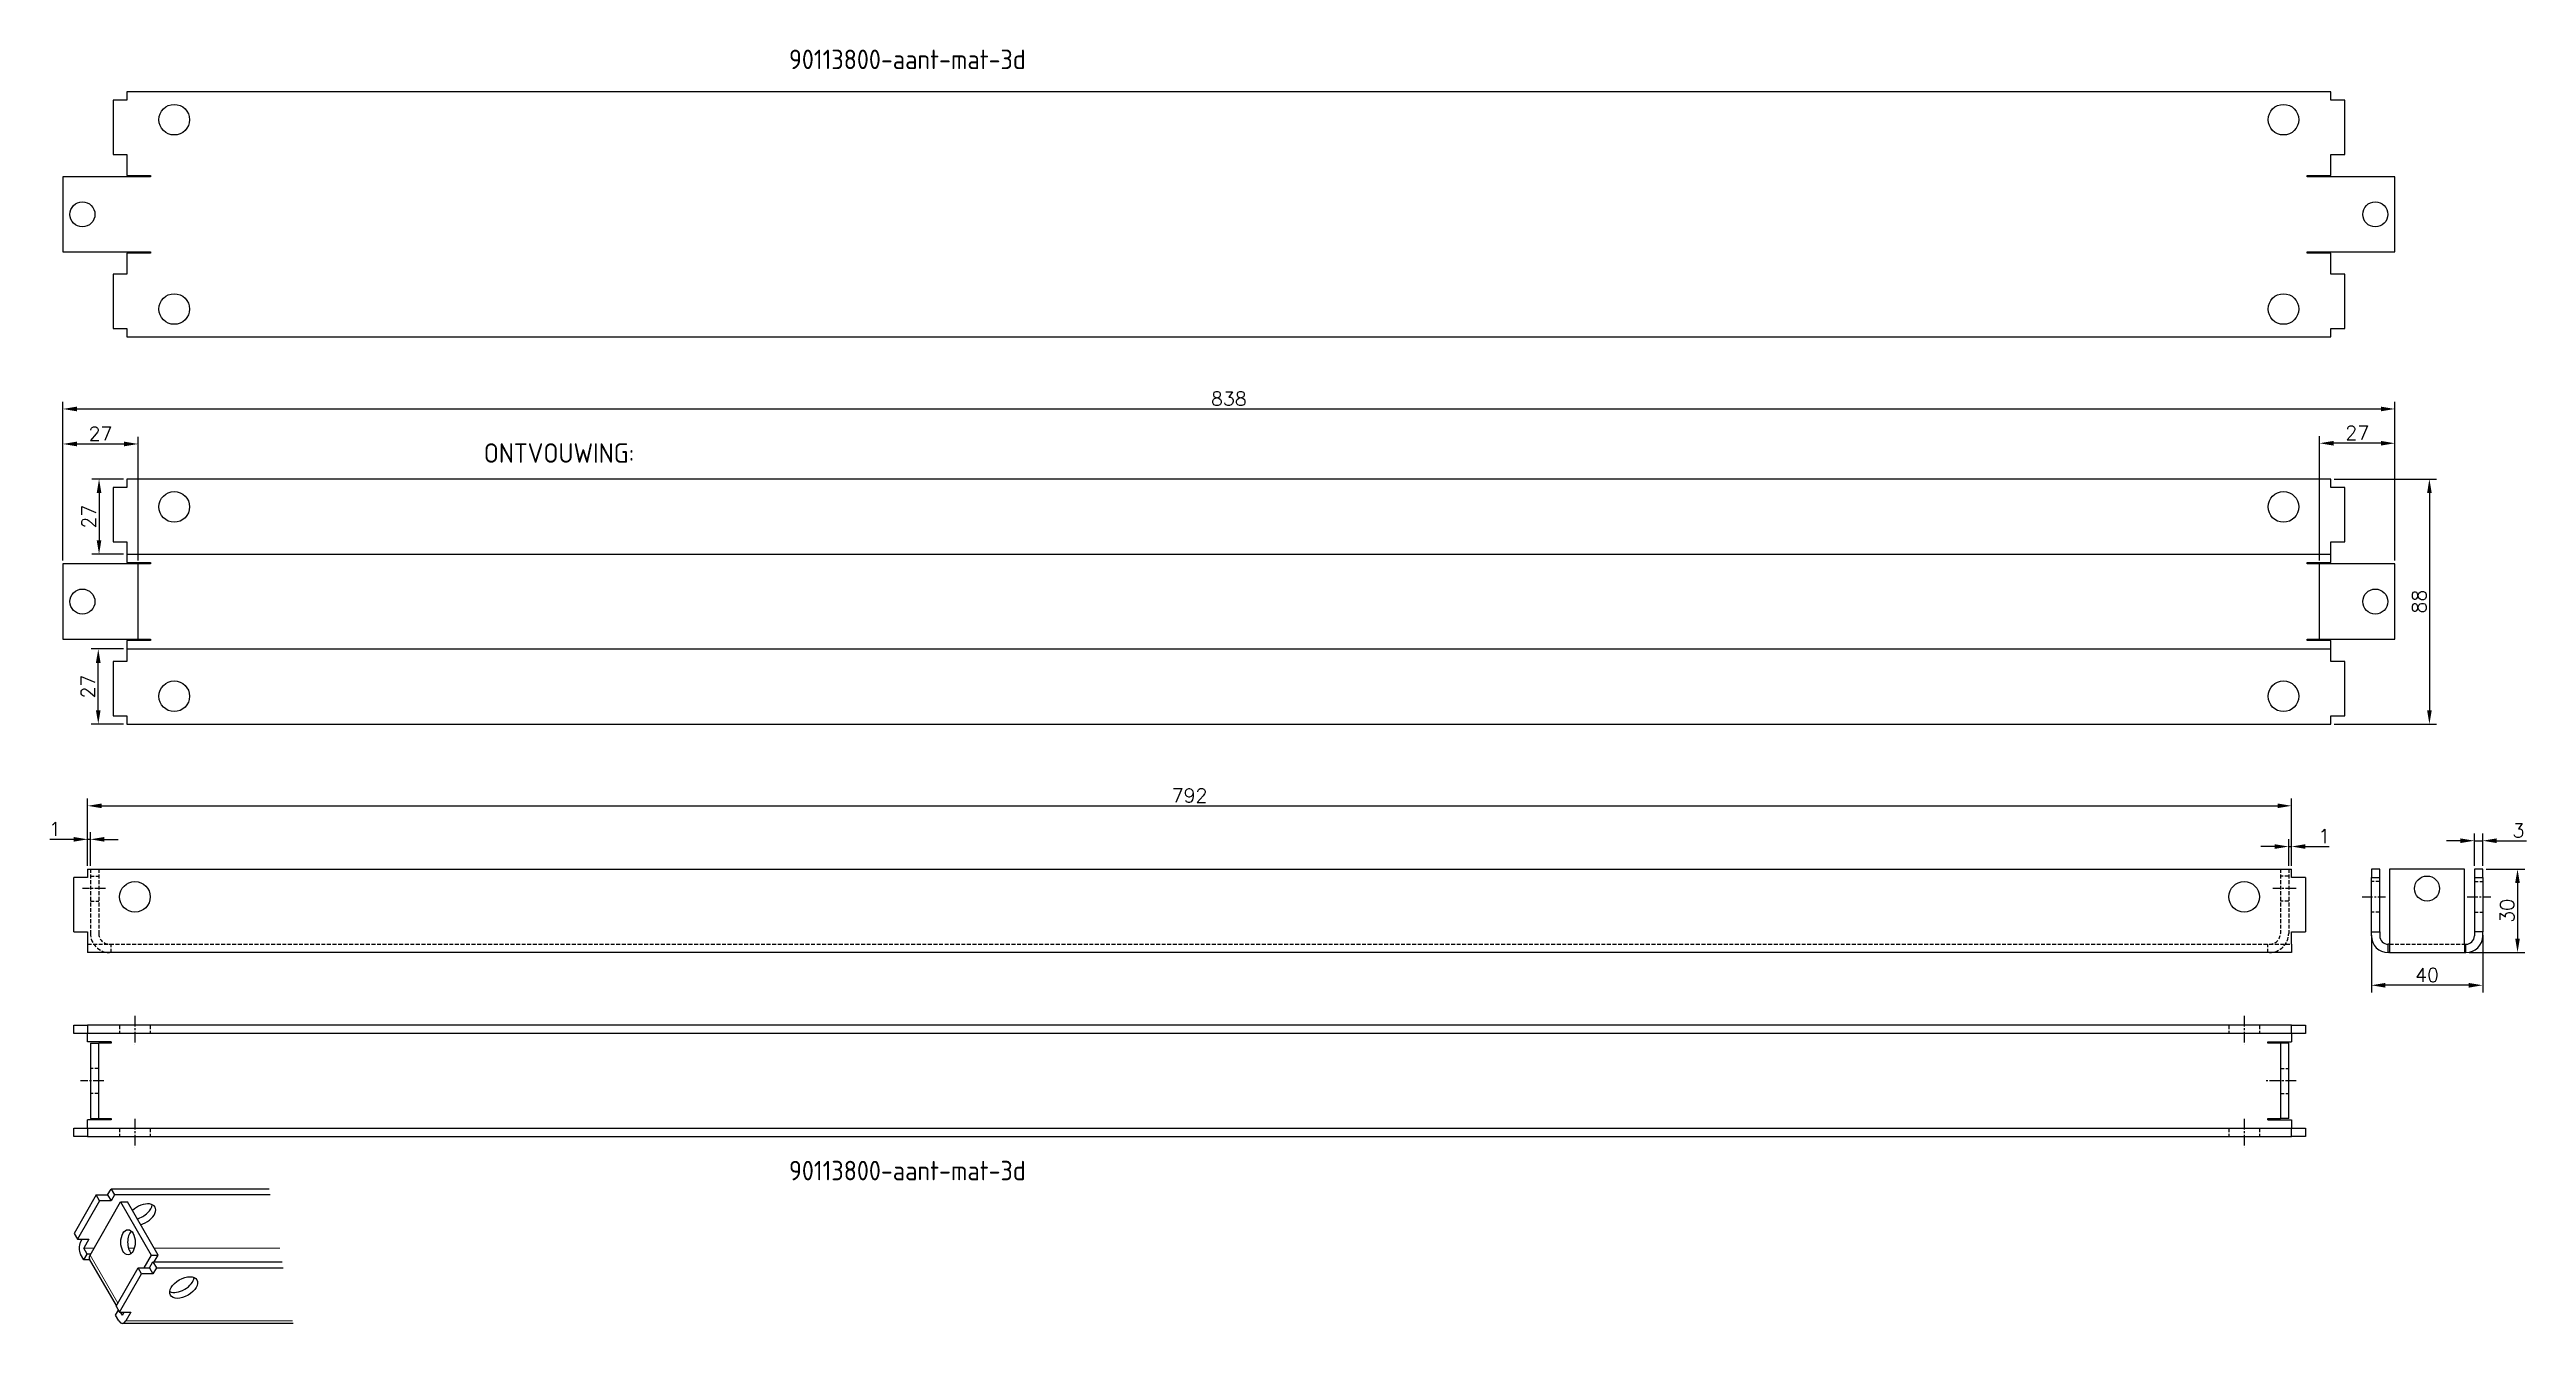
# Model space of a CAD drawing. Extents: x 3857 to 4747, y 162 to 620.
import ezdxf

# ---------------------------------------------------------------- set-up
doc = ezdxf.new("R2010")
doc.units = 0
doc.header["$LTSCALE"] = 0.2
doc.linetypes.add('Aslijn', pattern=[28.575, 19.05, -3.175, 3.175, -3.175])
doc.linetypes.add('Streeplijn', pattern=[10, 7, -3])
doc.layers.get('DEFPOINTS').update_dxf_attribs({"linetype": 'CONTINUOUS'})
for name, color, linetype in [('50VOL', 13, 'CONTINUOUS'), ('70VOL', 5, 'CONTINUOUS'), ('7A', 4, 'Aslijn'), ('AM_3', 6, 'Streeplijn'), ('BRANDLIJN', 93, 'CONTINUOUS')]:
    doc.layers.add(name, color=color, linetype=linetype)
doc.layers.add('Visible Narrow (ISO)', color=7, linetype='CONTINUOUS', lineweight=5)
doc.styles.add('ROMANS', font='romans.shx')
doc.styles.get("Standard").update_dxf_attribs({"font": 'isocp.shx'})
doc.dimstyles.new('1_OP_02$0', dxfattribs={"dimscale": 2, "dimtxt": 2.5, "dimasz": 2.5, "dimexe": 1.3, "dimexo": 0.6, "dimgap": 0.6, "dimtad": 1, "dimdec": 1, "dimdsep": 46, "dimtxsty": 'ROMANS', "dimcen": -1.5, "dimclrd": 150, "dimclre": 150, "dimclrt": 5, "dimadec": 0, "dimazin": 0, "dimtfac": 1, "dimtdec": 1, "dimtmove": 0, "dimatfit": 3, "dimfxl": 0, "dimtolj": 1, "dimtzin": 0, "dimarcsym": 0})

# ---------------------------------------------------------------- blocks, each defined once
blk = doc.blocks.new('*D2')
at = {"layer": '70VOL', "color": 150, "lineweight": -2}
for p, q in [((3870.41, 326.88), (3870.41, 350.99)), ((3875.41, 348.39), (4657.41, 348.39)), ((4662.41, 326.88), (4662.41, 350.99))]:
    blk.add_line(p, q, dxfattribs=at)
at = {"layer": '70VOL', "color": 150}
for points in [[(3875.41, 349.22), (3875.41, 347.55), (3870.41, 348.39)], [(4657.41, 349.22), (4657.41, 347.55), (4662.41, 348.39)]]:
    blk.add_solid(points, dxfattribs=at)
at = {"layer": 'DEFPOINTS', "color": 0}
for p in [(4662.41, 348.39), (3870.41, 325.68), (4662.41, 325.68)]:
    blk.add_point(p, dxfattribs=at)
at = {"layer": '70VOL', "color": 5, "insert": (4266.41, 352.09), "char_height": 5, "attachment_point": 5, "style": 'ROMANS'}
blk.add_mtext('\\A1;792', dxfattribs=at)
blk = doc.blocks.new('*D3')
at = {"layer": '70VOL', "color": 150, "lineweight": -2}
for p, q in [((4732.33, 325.68), (4746.25, 325.68)), ((4743.65, 320.68), (4743.65, 300.68)), ((4726.33, 295.68), (4746.25, 295.68))]:
    blk.add_line(p, q, dxfattribs=at)
at = {"layer": '70VOL', "color": 150}
for points in [[(4742.81, 320.68), (4744.48, 320.68), (4743.65, 325.68)], [(4742.81, 300.68), (4744.48, 300.68), (4743.65, 295.68)]]:
    blk.add_solid(points, dxfattribs=at)
at = {"layer": 'DEFPOINTS', "color": 0}
for p in [(4731.13, 325.68), (4725.13, 295.68), (4743.65, 295.68)]:
    blk.add_point(p, dxfattribs=at)
at = {"layer": '70VOL', "color": 5, "insert": (4739.95, 310.68), "char_height": 5, "attachment_point": 5, "rotation": 90, "style": 'ROMANS'}
blk.add_mtext('\\A1;30', dxfattribs=at)
blk = doc.blocks.new('*D4')
at = {"layer": '70VOL', "color": 150, "lineweight": -2}
for p, q in [((4691.13, 301.98), (4691.13, 281.33)), ((4731.13, 301.98), (4731.13, 281.33)), ((4726.13, 283.93), (4696.13, 283.93))]:
    blk.add_line(p, q, dxfattribs=at)
at = {"layer": '70VOL', "color": 150}
for points in [[(4696.13, 284.76), (4696.13, 283.09), (4691.13, 283.93)], [(4726.13, 284.76), (4726.13, 283.09), (4731.13, 283.93)]]:
    blk.add_solid(points, dxfattribs=at)
at = {"layer": 'DEFPOINTS', "color": 0}
for p in [(4691.13, 303.18), (4731.13, 303.18), (4691.13, 283.93)]:
    blk.add_point(p, dxfattribs=at)
at = {"layer": '70VOL', "color": 5, "insert": (4711.13, 287.63), "char_height": 5, "attachment_point": 5, "style": 'ROMANS'}
blk.add_mtext('\\A1;40', dxfattribs=at)
blk = doc.blocks.new('*D5')
at = {"layer": '70VOL', "color": 150, "lineweight": -2}
for p, q in [((4656.41, 333.76), (4651.41, 333.76)), ((4661.41, 326.88), (4661.41, 336.36)), ((4661.41, 333.76), (4662.41, 333.76)), ((4662.41, 326.88), (4662.41, 336.36)), ((4667.41, 333.76), (4676, 333.76))]:
    blk.add_line(p, q, dxfattribs=at)
at = {"layer": '70VOL', "color": 150}
for points in [[(4656.41, 334.59), (4656.41, 332.93), (4661.41, 333.76)], [(4667.41, 334.59), (4667.41, 332.93), (4662.41, 333.76)]]:
    blk.add_solid(points, dxfattribs=at)
at = {"layer": 'DEFPOINTS', "color": 0}
for p in [(4662.41, 333.76), (4661.41, 325.68), (4662.41, 325.68)]:
    blk.add_point(p, dxfattribs=at)
at = {"layer": '70VOL', "color": 5, "insert": (4674.21, 337.46), "char_height": 5, "attachment_point": 5, "style": 'ROMANS'}
blk.add_mtext('\\A1;1', dxfattribs=at)
blk = doc.blocks.new('*D6')
at = {"layer": '70VOL', "color": 150, "lineweight": -2}
for p, q in [((4728.13, 326.88), (4728.13, 338.46)), ((4731.13, 326.88), (4731.13, 338.46)), ((4723.13, 335.86), (4718.13, 335.86)), ((4728.13, 335.86), (4731.13, 335.86)), ((4736.13, 335.86), (4746.86, 335.86))]:
    blk.add_line(p, q, dxfattribs=at)
at = {"layer": '70VOL', "color": 150}
for points in [[(4723.13, 336.69), (4723.13, 335.02), (4728.13, 335.86)], [(4736.13, 336.69), (4736.13, 335.02), (4731.13, 335.86)]]:
    blk.add_solid(points, dxfattribs=at)
at = {"layer": 'DEFPOINTS', "color": 0}
for p in [(4731.13, 335.86), (4728.13, 325.68), (4731.13, 325.68)]:
    blk.add_point(p, dxfattribs=at)
at = {"layer": '70VOL', "color": 5, "insert": (4743.99, 339.56), "char_height": 5, "attachment_point": 5, "style": 'ROMANS'}
blk.add_mtext('\\A1;3', dxfattribs=at)
blk = doc.blocks.new('*D7')
at = {"layer": '70VOL', "color": 150, "lineweight": -2}
for p, q in [((3883.34, 465.75), (3871.92, 465.75)), ((3874.52, 460.75), (3874.52, 443.75)), ((3883.34, 438.75), (3871.92, 438.75))]:
    blk.add_line(p, q, dxfattribs=at)
at = {"layer": '70VOL', "color": 150}
for points in [[(3873.68, 460.75), (3875.35, 460.75), (3874.52, 465.75)], [(3873.68, 443.75), (3875.35, 443.75), (3874.52, 438.75)]]:
    blk.add_solid(points, dxfattribs=at)
at = {"layer": 'DEFPOINTS', "color": 0}
for p in [(3884.54, 465.75), (3874.52, 438.75), (3884.54, 438.75)]:
    blk.add_point(p, dxfattribs=at)
at = {"layer": '70VOL', "color": 5, "insert": (3870.82, 452.25), "char_height": 5, "attachment_point": 5, "rotation": 90, "style": 'ROMANS'}
blk.add_mtext('\\A1;27', dxfattribs=at)
blk = doc.blocks.new('*D8')
at = {"layer": '70VOL', "color": 150, "lineweight": -2}
for p, q in [((3883.34, 404.74), (3871.64, 404.74)), ((3874.24, 382.74), (3874.24, 399.74)), ((3883.34, 377.74), (3871.64, 377.74))]:
    blk.add_line(p, q, dxfattribs=at)
at = {"layer": '70VOL', "color": 150}
for points in [[(3873.4, 399.74), (3875.07, 399.74), (3874.24, 404.74)], [(3873.4, 382.74), (3875.07, 382.74), (3874.24, 377.74)]]:
    blk.add_solid(points, dxfattribs=at)
at = {"layer": 'DEFPOINTS', "color": 0}
for p in [(3874.24, 404.74), (3884.54, 404.74), (3884.54, 377.74)]:
    blk.add_point(p, dxfattribs=at)
at = {"layer": '70VOL', "color": 5, "insert": (3870.54, 391.24), "char_height": 5, "attachment_point": 5, "rotation": 90, "style": 'ROMANS'}
blk.add_mtext('\\A1;27', dxfattribs=at)
blk = doc.blocks.new('*D9')
at = {"layer": '70VOL', "color": 150, "lineweight": -2}
for p, q in [((3861.54, 436.44), (3861.54, 493.52)), ((3866.54, 490.92), (4694.54, 490.92)), ((4699.54, 436.44), (4699.54, 493.52))]:
    blk.add_line(p, q, dxfattribs=at)
at = {"layer": '70VOL', "color": 150}
for points in [[(3866.54, 491.76), (3866.54, 490.09), (3861.54, 490.92)], [(4694.54, 491.76), (4694.54, 490.09), (4699.54, 490.92)]]:
    blk.add_solid(points, dxfattribs=at)
at = {"layer": 'DEFPOINTS', "color": 0}
for p in [(4699.54, 490.92), (3861.54, 435.24), (4699.54, 435.24)]:
    blk.add_point(p, dxfattribs=at)
at = {"layer": '70VOL', "color": 5, "insert": (4280.54, 494.62), "char_height": 5, "attachment_point": 5, "style": 'ROMANS'}
blk.add_mtext('\\A1;838', dxfattribs=at)
blk = doc.blocks.new('*D10')
at = {"layer": '70VOL', "color": 150, "lineweight": -2}
for p, q in [((4677.74, 465.75), (4714.58, 465.75)), ((4711.98, 460.75), (4711.98, 382.74)), ((4677.74, 377.74), (4714.58, 377.74))]:
    blk.add_line(p, q, dxfattribs=at)
at = {"layer": '70VOL', "color": 150}
for points in [[(4711.15, 460.75), (4712.82, 460.75), (4711.98, 465.75)], [(4711.15, 382.74), (4712.82, 382.74), (4711.98, 377.74)]]:
    blk.add_solid(points, dxfattribs=at)
at = {"layer": 'DEFPOINTS', "color": 0}
for p in [(4676.54, 465.75), (4676.54, 377.74), (4711.98, 377.74)]:
    blk.add_point(p, dxfattribs=at)
at = {"layer": '70VOL', "color": 5, "insert": (4708.28, 421.74), "char_height": 5, "attachment_point": 5, "rotation": 90, "style": 'ROMANS'}
blk.add_mtext('\\A1;88', dxfattribs=at)
blk = doc.blocks.new('*D11')
at = {"layer": '70VOL', "color": 150, "lineweight": -2}
for p, q in [((4672.54, 436.44), (4672.54, 481.21)), ((4699.54, 436.44), (4699.54, 481.21)), ((4694.54, 478.61), (4677.54, 478.61))]:
    blk.add_line(p, q, dxfattribs=at)
at = {"layer": '70VOL', "color": 150}
for points in [[(4677.54, 479.44), (4677.54, 477.77), (4672.54, 478.61)], [(4694.54, 479.44), (4694.54, 477.77), (4699.54, 478.61)]]:
    blk.add_solid(points, dxfattribs=at)
at = {"layer": 'DEFPOINTS', "color": 0}
for p in [(4672.54, 478.61), (4672.54, 435.24), (4699.54, 435.24)]:
    blk.add_point(p, dxfattribs=at)
at = {"layer": '70VOL', "color": 5, "insert": (4686.04, 482.31), "char_height": 5, "attachment_point": 5, "style": 'ROMANS'}
blk.add_mtext('\\A1;27', dxfattribs=at)
blk = doc.blocks.new('*D12')
at = {"layer": '70VOL', "color": 150, "lineweight": -2}
for p, q in [((3861.54, 436.44), (3861.54, 480.95)), ((3888.54, 436.44), (3888.54, 480.95)), ((3866.54, 478.35), (3883.54, 478.35))]:
    blk.add_line(p, q, dxfattribs=at)
at = {"layer": '70VOL', "color": 150}
for points in [[(3866.54, 479.18), (3866.54, 477.51), (3861.54, 478.35)], [(3883.54, 479.18), (3883.54, 477.51), (3888.54, 478.35)]]:
    blk.add_solid(points, dxfattribs=at)
at = {"layer": 'DEFPOINTS', "color": 0}
for p in [(3888.54, 478.35), (3861.54, 435.24), (3888.54, 435.24)]:
    blk.add_point(p, dxfattribs=at)
at = {"layer": '70VOL', "color": 5, "insert": (3875.04, 482.05), "char_height": 5, "attachment_point": 5, "style": 'ROMANS'}
blk.add_mtext('\\A1;27', dxfattribs=at)
blk = doc.blocks.new('*D13')
at = {"layer": '70VOL', "color": 150, "lineweight": -2}
for p, q in [((3870.41, 326.88), (3870.41, 338.95)), ((3871.41, 326.88), (3871.41, 338.95)), ((3865.41, 336.35), (3856.82, 336.35)), ((3871.41, 336.35), (3870.41, 336.35)), ((3876.41, 336.35), (3881.41, 336.35))]:
    blk.add_line(p, q, dxfattribs=at)
at = {"layer": '70VOL', "color": 150}
for points in [[(3865.41, 337.18), (3865.41, 335.52), (3870.41, 336.35)], [(3876.41, 337.18), (3876.41, 335.52), (3871.41, 336.35)]]:
    blk.add_solid(points, dxfattribs=at)
at = {"layer": 'DEFPOINTS', "color": 0}
for p in [(3870.41, 336.35), (3870.41, 325.68), (3871.41, 325.68)]:
    blk.add_point(p, dxfattribs=at)
at = {"layer": '70VOL', "color": 5, "insert": (3858.62, 340.05), "char_height": 5, "attachment_point": 5, "style": 'ROMANS'}
blk.add_mtext('\\A1;1', dxfattribs=at)

msp = doc.modelspace()

# ---------------------------------------------------------------- linework, layer by layer
at = {"layer": '50VOL', "ltscale": 0.2}
for p, q in [((4676.54, 465.75), (3884.54, 465.75)), ((3884.54, 465.75), (3884.54, 462.75)), ((4676.54, 462.75), (4676.54, 465.75)), ((3884.54, 462.75), (3879.54, 462.75)), ((3879.54, 462.75), (3879.54, 443.25)), ((4681.54, 462.75), (4676.54, 462.75)), ((4681.54, 443.25), (4681.54, 462.75)), ((3879.54, 443.25), (3884.54, 443.25)), ((3884.54, 443.25), (3884.54, 435.74)), ((4676.54, 435.74), (4676.54, 443.25)), ((4676.54, 443.25), (4681.54, 443.25)), ((3893.04, 435.24), (3861.54, 435.24)), ((3861.54, 435.24), (3861.54, 408.24)), ((3884.54, 435.74), (3893.04, 435.74)), ((3893.04, 435.74), (3893.04, 435.24)), ((4668.04, 435.24), (4668.04, 435.74)), ((4668.04, 435.74), (4676.54, 435.74)), ((4699.54, 435.24), (4668.04, 435.24)), ((4699.54, 408.24), (4699.54, 435.24)), ((3861.54, 408.24), (3893.04, 408.24)), ((3893.04, 407.74), (3884.54, 407.74)), ((3884.54, 407.74), (3884.54, 400.24)), ((3893.04, 408.24), (3893.04, 407.74)), ((4668.04, 408.24), (4699.54, 408.24)), ((4668.04, 407.74), (4668.04, 408.24)), ((4676.54, 407.74), (4668.04, 407.74)), ((4676.54, 400.24), (4676.54, 407.74)), ((3884.54, 400.24), (3879.54, 400.24)), ((3879.54, 400.24), (3879.54, 380.74)), ((4681.54, 400.24), (4676.54, 400.24)), ((4681.54, 380.74), (4681.54, 400.24)), ((3879.54, 380.74), (3884.54, 380.74)), ((3884.54, 380.74), (3884.54, 377.74)), ((3884.54, 377.74), (4676.54, 377.74)), ((4676.54, 377.74), (4676.54, 380.74)), ((4676.54, 380.74), (4681.54, 380.74)), ((3865.41, 303.18), (3865.41, 322.68)), ((3870.41, 322.68), (3865.41, 322.68)), ((3870.41, 325.68), (4662.41, 325.68)), ((3870.41, 325.68), (3870.41, 322.68)), ((4662.41, 322.68), (4662.41, 325.68)), ((4667.41, 322.68), (4662.41, 322.68)), ((4667.41, 322.68), (4667.41, 303.18)), ((4691.13, 325.68), (4691.13, 322.68)), ((4694.13, 325.68), (4691.13, 325.68)), ((4691.13, 322.68), (4694.13, 322.68)), ((4691.13, 303.18), (4691.13, 322.68)), ((4694.13, 322.68), (4694.13, 325.68)), ((4694.13, 303.18), (4694.13, 322.68)), ((4697.63, 325.68), (4697.63, 298.68)), ((4724.63, 325.68), (4697.63, 325.68)), ((4724.63, 298.68), (4724.63, 325.68)), ((4728.13, 325.68), (4728.13, 322.68)), ((4731.13, 325.68), (4728.13, 325.68)), ((4728.13, 322.68), (4728.13, 303.18)), ((4728.13, 322.68), (4731.13, 322.68)), ((4731.13, 322.68), (4731.13, 325.68)), ((4731.13, 322.68), (4731.13, 303.18)), ((3865.41, 303.18), (3870.41, 303.18)), ((3870.41, 303.18), (3870.41, 295.68)), ((4662.41, 303.18), (4667.41, 303.18)), ((4662.41, 298.68), (4662.41, 303.18)), ((4691.13, 303.18), (4694.13, 303.18)), ((4691.13, 301.68), (4691.13, 303.18)), ((4694.13, 303.18), (4694.13, 301.68)), ((4731.13, 303.18), (4728.13, 303.18)), ((4728.13, 303.18), (4728.13, 301.68)), ((4731.13, 301.68), (4731.13, 303.18)), ((4662.41, 295.68), (3870.41, 295.68)), ((4662.41, 298.68), (4662.41, 295.68)), ((4697.63, 298.68), (4697.13, 298.68)), ((4697.13, 295.68), (4697.13, 298.68)), ((4697.63, 295.68), (4697.13, 295.68)), ((4697.63, 298.68), (4697.63, 295.68)), ((4697.63, 295.68), (4724.63, 295.68)), ((4724.63, 298.68), (4724.63, 295.68)), ((4724.63, 298.68), (4725.13, 298.68)), ((4724.63, 295.68), (4725.13, 295.68)), ((4725.13, 295.68), (4725.13, 298.68)), ((3865.41, 266.6), (3865.41, 269.6)), ((3865.41, 269.6), (3870.41, 269.6)), ((3870.41, 269.6), (3870.41, 266.6)), ((4662.41, 269.6), (3870.41, 269.6)), ((4662.41, 269.6), (4667.41, 269.6)), ((4662.41, 266.6), (4662.41, 269.6)), ((4667.41, 269.6), (4667.41, 266.6)), ((3870.41, 266.6), (3865.41, 266.6)), ((4662.41, 266.6), (3870.41, 266.6)), ((3870.41, 263.6), (3870.41, 266.6)), ((3870.41, 266.6), (3870.41, 266.6)), ((3878.91, 263.6), (3870.41, 263.6)), ((3871.41, 263.1), (3871.41, 236.1)), ((3871.41, 263.1), (3874.41, 263.1)), ((3874.42, 263.1), (3874.41, 263.1)), ((3874.41, 236.1), (3874.41, 263.1)), ((3878.91, 263.1), (3874.42, 263.1)), ((3878.91, 263.6), (3878.91, 263.1)), ((4653.91, 263.6), (4662.41, 263.6)), ((4653.91, 263.1), (4653.91, 263.6)), ((4658.41, 263.1), (4653.91, 263.1)), ((4658.41, 263.1), (4658.41, 263.1)), ((4658.41, 263.1), (4658.41, 236.1)), ((4661.41, 263.1), (4658.41, 263.1)), ((4661.41, 236.1), (4661.41, 263.1)), ((4667.41, 266.6), (4662.41, 266.6)), ((4662.41, 266.6), (4662.41, 263.6)), ((4662.41, 266.6), (4662.41, 266.6)), ((3865.41, 232.6), (3870.41, 232.6)), ((3865.41, 229.6), (3865.41, 232.6)), ((3878.91, 235.6), (3870.41, 235.6)), ((3870.41, 232.6), (3870.41, 235.6)), ((3870.41, 232.6), (3870.41, 229.6)), ((3870.41, 232.6), (4662.41, 232.6)), ((3870.41, 232.6), (3870.41, 232.6)), ((3871.41, 236.1), (3874.41, 236.1)), ((3874.42, 236.1), (3874.41, 236.1)), ((3874.42, 236.1), (3878.91, 236.1)), ((3878.91, 236.1), (3878.91, 235.6)), ((4653.91, 235.6), (4653.91, 236.1)), ((4653.91, 236.1), (4658.41, 236.1)), ((4653.91, 235.6), (4662.41, 235.6)), ((4658.41, 236.1), (4658.41, 236.1)), ((4661.41, 236.1), (4658.41, 236.1)), ((4662.41, 235.6), (4662.41, 232.6)), ((4662.41, 232.6), (4667.41, 232.6)), ((4662.41, 229.6), (4662.41, 232.6)), ((4662.41, 232.6), (4662.41, 232.6)), ((4667.41, 232.6), (4667.41, 229.6)), ((3870.41, 229.6), (3865.41, 229.6)), ((3870.41, 229.6), (4662.41, 229.6)), ((4667.41, 229.6), (4662.41, 229.6)), ((3873.51, 208.62), (3865.57, 194.83)), ((3874.73, 206.49), (3866.79, 192.71)), ((3871.29, 187.05), (3882.28, 206.14)), ((3874.73, 206.49), (3873.51, 208.62)), ((3873.51, 208.62), (3877.6, 208.62)), ((3878.82, 206.49), (3874.73, 206.49)), ((3877.6, 208.62), (3878.82, 210.74)), ((3877.6, 208.62), (3878.82, 206.49)), ((3935.67, 210.74), (3878.82, 210.74)), ((3878.82, 210.74), (3880.04, 208.62)), ((3880.04, 208.62), (3878.82, 206.49)), ((3936.05, 208.62), (3880.04, 208.62)), ((3882.28, 206.14), (3893.28, 187.05)), ((3882.28, 206.14), (3884.74, 206.14)), ((3895.73, 187.05), (3884.74, 206.14)), ((3865.57, 194.83), (3866.79, 192.71)), ((3866.79, 192.71), (3870.88, 192.71)), ((3867.83, 191.65), (3868.44, 192.71)), ((3869.05, 185.28), (3867.83, 187.4)), ((3870.88, 192.71), (3869.05, 189.52)), ((3870.27, 187.4), (3869.05, 189.52)), ((3869.05, 185.28), (3870.27, 187.4)), ((3871.49, 187.4), (3870.27, 187.4)), ((3893.28, 187.05), (3890.63, 182.45)), ((3893.28, 187.05), (3895.73, 187.05)), ((3894.31, 184.57), (3895.73, 187.05)), ((3871.3, 185.28), (3869.05, 185.28)), ((3880.75, 168.87), (3871.14, 185.55)), ((3880.64, 168.66), (3888.58, 182.45)), ((3881.86, 166.54), (3889.8, 180.33)), ((3888.58, 182.45), (3892.66, 182.45)), ((3889.8, 180.33), (3888.58, 182.45)), ((3893.89, 180.33), (3889.8, 180.33)), ((3892.66, 182.45), (3893.89, 184.57)), ((3892.66, 182.45), (3893.89, 180.33)), ((3893.89, 184.57), (3895.11, 182.45)), ((3893.89, 184.57), (3940.32, 184.57)), ((3895.11, 182.45), (3893.89, 180.33)), ((3895.11, 182.45), (3940.69, 182.45)), ((3880.45, 165.48), (3881.46, 167.24)), ((3881.67, 163.36), (3880.45, 165.48)), ((3880.64, 168.66), (3881.86, 166.54)), ((3881.86, 166.54), (3885.95, 166.54)), ((3882.89, 165.48), (3882.28, 166.54)), ((3882.89, 165.48), (3883.5, 166.54)), ((3944.24, 162.48), (3882.89, 162.48)), ((3885.95, 166.54), (3884.11, 163.36))]:
    msp.add_line(p, q, dxfattribs=at)
at = {"layer": '50VOL'}
for p, q in [((3884.54, 438.75), (4676.54, 438.75)), ((3888.54, 408.24), (3888.54, 435.24)), ((4672.54, 408.24), (4672.54, 435.24)), ((3884.54, 404.74), (4676.54, 404.74))]:
    msp.add_line(p, q, dxfattribs=at)
at = {"layer": '50VOL', "ltscale": 0.2}
for centre, radius in [((3901.54, 455.75), 5.5), ((4659.54, 455.75), 5.5), ((3868.54, 421.74), 4.5), ((4692.54, 421.74), 4.5), ((3901.54, 387.74), 5.5), ((4659.54, 387.74), 5.5), ((3887.41, 315.68), 5.5), ((4645.41, 315.68), 5.5), ((4711.13, 318.68), 4.5)]:
    msp.add_circle(centre, radius, dxfattribs=at)
for centre, radius, start, end in [((4697.13, 301.68), 6, 180, 270), ((4697.13, 301.68), 3, 180, 270), ((4725.13, 301.68), 3, 270, 0), ((4725.13, 301.68), 6, 270, 0)]:
    msp.add_arc(centre, radius, start, end, dxfattribs=at)
for centre, major_axis, ratio, start_param, end_param in [((3889.87, 201.54), (4.77, 2.74), 0.578093, 4.310224, 8.256147), ((3888.65, 203.67), (4.77, 2.74), 0.578093, 4.310224, 5.888031), ((3869.05, 189.52), (0, 3), 0.575862, 0.785398, 2.356194), ((3873.74, 187.05), (-2.6, -1.5), 0.578093, 5.499721, 6.283185), ((3887.38, 191.64), (0, -4.5), 0.575862, 3.634548, 5.79023), ((3903.71, 177.5), (4.77, 2.74), 0.578093, 3.536747, 5.888031), ((3882.89, 165.48), (0, -3), 0.575862, 5.497787, 7.068583)]:
    msp.add_ellipse(centre, major_axis=major_axis, ratio=ratio, start_param=start_param, end_param=end_param, dxfattribs=at)
for centre, major_axis, ratio in [((3884.93, 191.64), (0, 4.5), 0.575862), ((3904.93, 175.38), (4.77, 2.74), 0.578093)]:
    msp.add_ellipse(centre, major_axis=major_axis, ratio=ratio, dxfattribs=at)
at = {"layer": '7A'}
for p, q in [((3876.86, 318.68), (3868.54, 318.68)), ((4664.08, 318.68), (4655.75, 318.68)), ((4687.76, 315.68), (4696.25, 315.68)), ((4725.52, 315.68), (4734.01, 315.68)), ((3887.41, 272.93), (3887.41, 262.77)), ((4645.41, 272.93), (4645.41, 262.77)), ((3876.21, 249.6), (3867.88, 249.6)), ((4664.08, 249.6), (4652.75, 249.6)), ((3887.41, 235.94), (3887.41, 225.77)), ((4645.41, 235.94), (4645.41, 225.77))]:
    msp.add_line(p, q, dxfattribs=at)
at = {"layer": 'AM_3'}
for p, q in [((3871.41, 325.68), (3871.41, 302.58)), ((3871.41, 323.18), (3874.41, 323.18)), ((3874.41, 325.68), (3874.41, 302.58)), ((4658.41, 325.68), (4658.41, 302.58)), ((4661.41, 323.18), (4658.41, 323.18)), ((4661.41, 325.68), (4661.41, 302.58)), ((4694.13, 321.18), (4691.13, 321.18)), ((4728.13, 321.18), (4731.13, 321.18)), ((3871.41, 314.18), (3874.41, 314.18)), ((4661.41, 314.18), (4658.41, 314.18)), ((4694.13, 310.18), (4691.13, 310.18)), ((4728.13, 310.18), (4731.13, 310.18)), ((3870.41, 298.68), (4662.41, 298.68)), ((3878.91, 295.68), (3878.91, 298.68)), ((4653.91, 295.68), (4653.91, 298.68)), ((4697.63, 298.68), (4724.63, 298.68)), ((3881.91, 269.6), (3881.91, 266.6)), ((3892.91, 269.6), (3892.91, 266.6)), ((4639.91, 269.6), (4639.91, 266.6)), ((4650.91, 269.6), (4650.91, 266.6)), ((3874.41, 254.1), (3871.41, 254.1)), ((4658.41, 254.1), (4661.41, 254.1)), ((3874.41, 245.1), (3871.41, 245.1)), ((4658.41, 245.1), (4661.41, 245.1)), ((3881.91, 232.6), (3881.91, 229.6)), ((3892.91, 232.6), (3892.91, 229.6)), ((4639.91, 232.6), (4639.91, 229.6)), ((4650.91, 232.6), (4650.91, 229.6))]:
    msp.add_line(p, q, dxfattribs=at)
for centre, radius, start, end in [((3878.31, 302.58), 6.9, 180, 270), ((3878.31, 302.58), 3.9, 180, 270), ((4654.51, 302.58), 3.9, 270, 0), ((4654.51, 302.58), 6.9, 270, 0)]:
    msp.add_arc(centre, radius, start, end, dxfattribs=at)
at = {"layer": 'BRANDLIJN', "ltscale": 0.05}
for p, q in [((3884.54, 601.82), (3879.54, 601.82)), ((3879.54, 601.82), (3879.54, 582.33)), ((4676.54, 604.82), (3884.54, 604.82)), ((3884.54, 604.82), (3884.54, 601.82)), ((4676.54, 601.82), (4676.54, 604.82)), ((4681.54, 601.82), (4676.54, 601.82)), ((4681.54, 582.33), (4681.54, 601.82)), ((3879.54, 582.33), (3884.54, 582.33)), ((3884.54, 582.33), (3884.54, 574.82)), ((4676.54, 574.82), (4676.54, 582.33)), ((4676.54, 582.33), (4681.54, 582.33)), ((3893.04, 574.32), (3861.54, 574.32)), ((3861.54, 574.32), (3861.54, 547.32)), ((3884.54, 574.82), (3893.04, 574.82)), ((3893.04, 574.82), (3893.04, 574.32)), ((4668.04, 574.32), (4668.04, 574.82)), ((4668.04, 574.82), (4676.54, 574.82)), ((4699.54, 574.32), (4668.04, 574.32)), ((4699.54, 547.32), (4699.54, 574.32)), ((3861.54, 547.32), (3893.04, 547.32)), ((3893.04, 546.82), (3884.54, 546.82)), ((3884.54, 546.82), (3884.54, 539.32)), ((3893.04, 547.32), (3893.04, 546.82)), ((4668.04, 547.32), (4699.54, 547.32)), ((4668.04, 546.82), (4668.04, 547.32)), ((4676.54, 546.82), (4668.04, 546.82)), ((4676.54, 539.32), (4676.54, 546.82)), ((3884.54, 539.32), (3879.54, 539.32)), ((3879.54, 539.32), (3879.54, 519.82)), ((4681.54, 539.32), (4676.54, 539.32)), ((4681.54, 519.82), (4681.54, 539.32)), ((3879.54, 519.82), (3884.54, 519.82)), ((3884.54, 519.82), (3884.54, 516.82)), ((3884.54, 516.82), (4676.54, 516.82)), ((4676.54, 516.82), (4676.54, 519.82)), ((4676.54, 519.82), (4681.54, 519.82))]:
    msp.add_line(p, q, dxfattribs=at)
for centre, radius in [((3901.54, 594.82), 5.5), ((4659.54, 594.82), 5.5), ((3868.54, 560.82), 4.5), ((4692.54, 560.82), 4.5), ((3901.54, 526.82), 5.5), ((4659.54, 526.82), 5.5)]:
    msp.add_circle(centre, radius, dxfattribs=at)
at = {"layer": 'Visible Narrow (ISO)', "ltscale": 0.2}
for p, q in [((3869.05, 189.52), (3872.72, 189.52)), ((3872.71, 189.52), (3869.05, 189.52)), ((3871.29, 187.05), (3881.26, 169.74)), ((3885.1, 189.52), (3887.22, 189.52)), ((3887.22, 189.52), (3885.1, 189.52)), ((3894.31, 189.52), (3939.44, 189.52)), ((3939.44, 189.52), (3894.31, 189.52)), ((3882.89, 165.48), (3882.89, 165.48)), ((3884.11, 163.36), (3944.08, 163.36))]:
    msp.add_line(p, q, dxfattribs=at)

# ---------------------------------------------------------------- texts
at = {"layer": '70VOL', "ltscale": 0.05}
msp.add_text('ONTVOUWING:', height=7, dxfattribs=at).set_placement((4012.78, 471.59, 10.81))
at = {"layer": 'BRANDLIJN', "ltscale": 0.05}
for p in [(4122.46, 612.98, 10.81), (4122.46, 213.88, 10.81)]:
    msp.add_text('90113800-aant-mat-3d', height=7, dxfattribs=at).set_placement(p)

# ---------------------------------------------------------------- dimensions: what is measured, and where the dimension line sits
at = {"layer": '70VOL'}
for base, p1, p2, picture, middle in [((4699.54, 490.92), (3861.54, 435.24), (4699.54, 435.24), '*D9', (4280.54, 494.62)), ((3888.54, 478.35), (3861.54, 435.24), (3888.54, 435.24), '*D12', (3875.04, 482.05)), ((4672.54, 478.61), (4699.54, 435.24), (4672.54, 435.24), '*D11', (4686.04, 482.31)), ((4662.41, 348.39), (3870.41, 325.68), (4662.41, 325.68), '*D2', (4266.41, 352.09)), ((3870.41, 336.35), (3871.41, 325.68), (3870.41, 325.68), '*D13', (3858.62, 340.05)), ((4662.41, 333.76), (4661.41, 325.68), (4662.41, 325.68), '*D5', (4674.21, 337.46)), ((4731.13, 335.86), (4728.13, 325.68), (4731.13, 325.68), '*D6', (4743.99, 339.56)), ((4691.13, 283.93), (4731.13, 303.18), (4691.13, 303.18), '*D4', (4711.13, 287.63))]:
    dim = msp.add_linear_dim(base=base, p1=p1, p2=p2, dimstyle='1_OP_02$0', dxfattribs=at)
    dim.commit()
    dim.dimension.update_dxf_attribs({"geometry": picture, "text_midpoint": middle})
for base, p1, p2, picture, middle in [((3874.52, 438.75), (3884.54, 465.75), (3884.54, 438.75), '*D7', (3870.82, 452.25)), ((3874.24, 404.74), (3884.54, 377.74), (3884.54, 404.74), '*D8', (3870.54, 391.24)), ((4743.65, 295.68), (4731.13, 325.68), (4725.13, 295.68), '*D3', (4739.95, 310.68))]:
    dim = msp.add_linear_dim(base=base, p1=p1, p2=p2, angle=90, dimstyle='1_OP_02$0', dxfattribs=at)
    dim.commit()
    dim.dimension.update_dxf_attribs({"geometry": picture, "text_midpoint": middle})
dim = msp.add_linear_dim(base=(4711.98, 377.74), p1=(4676.54, 465.75), p2=(4676.54, 377.74), angle=90, dimstyle='1_OP_02$0', dxfattribs=at)
dim.commit()
dim.dimension.update_dxf_attribs({"geometry": '*D10', "text_midpoint": (4711.98, 421.74), "dimtype": 160})

doc.saveas('drawing.dxf')
